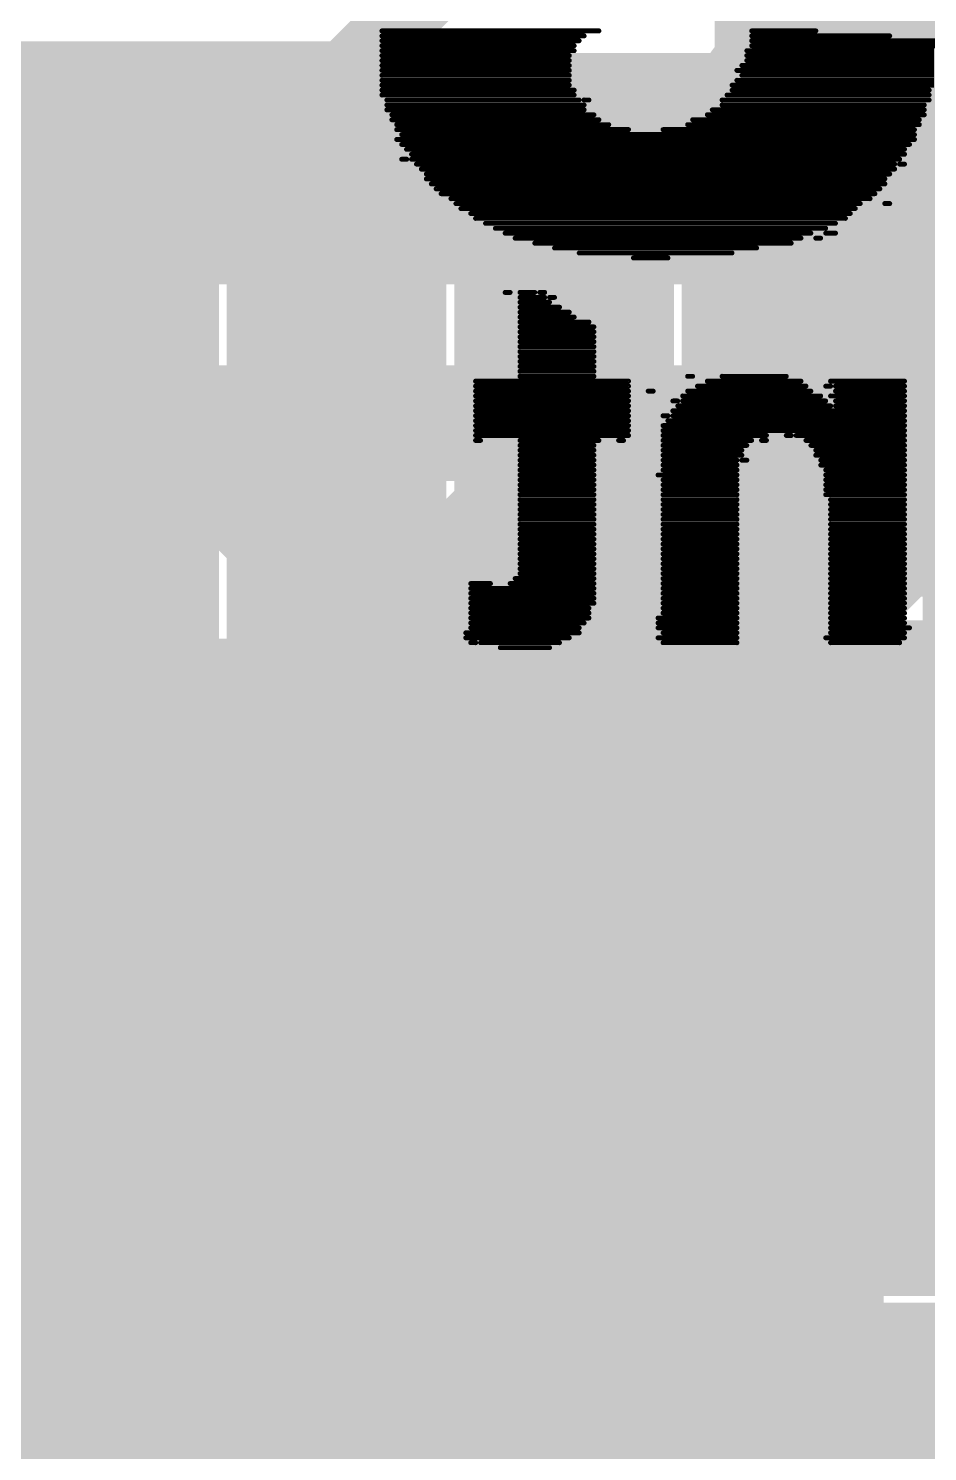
# Model space of a CAD drawing. Header units: millimetres. Extents: x 0.01 to 1.77, y 0.01 to 0.78.
# Drawn here: x 0.4477 to 0.5254, y 0.2651 to 0.3881 of the extents above; entities that cross this region are included whole.
import ezdxf

# ---------------------------------------------------------------- set-up
doc = ezdxf.new("R2010")
doc.units = ezdxf.units.MM
doc.header["$MEASUREMENT"] = 0
for name, color, linetype in [('BottomLayer', 5, 'Continuous'), ('BottomOverlay', 54, 'Continuous'), ('TopLayer', 1, 'Continuous'), ('TopOverlay', 2, 'Continuous'), ('TopPaste', 8, 'Continuous'), ('TopSolder', 216, 'Continuous'), ('ViaHoleLayer', 16, 'Continuous')]:
    doc.layers.add(name, color=color, linetype=linetype)

# ---------------------------------------------------------------- blocks, each defined once
blk = doc.blocks.new('24_WQFN__4_4__1')
at = {"layer": 'TopLayer'}
for points in [[(-0.09449, 0.05472), (-0.06102, 0.05472), (-0.06102, 0.0437), (-0.09449, 0.0437)], [(0.05315, -0.05315), (-0.05315, -0.05315), (-0.05315, 0.05315), (0.05315, 0.05315)], [(-0.09449, 0.03504), (-0.06102, 0.03504), (-0.06102, 0.02402), (-0.09449, 0.02402)], [(-0.09449, 0.01535), (-0.06102, 0.01535), (-0.06102, 0.00433), (-0.09449, 0.00433)], [(-0.09449, -0.00433), (-0.06102, -0.00433), (-0.06102, -0.01535), (-0.09449, -0.01535)]]:
    blk.add_hatch(color=1, dxfattribs=at).paths.add_polyline_path(points)
at = {"layer": 'TopPaste'}
for points in [[(-0.09449, 0.05472), (-0.06102, 0.05472), (-0.06102, 0.0437), (-0.09449, 0.0437)], [(0.05315, -0.05315), (-0.05315, -0.05315), (-0.05315, 0.05315), (0.05315, 0.05315)], [(-0.09449, 0.03504), (-0.06102, 0.03504), (-0.06102, 0.02402), (-0.09449, 0.02402)], [(-0.09449, 0.01535), (-0.06102, 0.01535), (-0.06102, 0.00433), (-0.09449, 0.00433)], [(-0.09449, -0.00433), (-0.06102, -0.00433), (-0.06102, -0.01535), (-0.09449, -0.01535)]]:
    blk.add_hatch(color=8, dxfattribs=at).paths.add_polyline_path(points)
at = {"layer": 'TopSolder'}
for points in [[(-0.05872, 0.05702), (-0.05872, 0.09849), (-0.0397, 0.09849), (-0.0397, 0.05702)], [(-0.03904, 0.05702), (-0.03904, 0.09849), (-0.02002, 0.09849), (-0.02002, 0.05702)], [(-0.01935, 0.05702), (-0.01935, 0.09849), (-0.00033, 0.09849), (-0.00033, 0.05702)], [(0.00033, 0.05702), (0.00033, 0.09849), (0.01935, 0.09849), (0.01935, 0.05702)], [(-0.09849, 0.05872), (-0.05702, 0.05872), (-0.05702, 0.0397), (-0.09849, 0.0397)], [(0.05715, -0.05715), (-0.05715, -0.05715), (-0.05715, 0.05715), (0.05715, 0.05715)], [(-0.09849, 0.03904), (-0.05702, 0.03904), (-0.05702, 0.02002), (-0.09849, 0.02002)], [(-0.09849, 0.01935), (-0.05702, 0.01935), (-0.05702, 0.00033), (-0.09849, 0.00033)], [(-0.09849, -0.00033), (-0.05702, -0.00033), (-0.05702, -0.01935), (-0.09849, -0.01935)]]:
    blk.add_hatch(color=216, dxfattribs=at).paths.add_polyline_path(points)
at = {"layer": 'TopOverlay'}
for points, const_width in [([(-0.101, 0.048, 1), (-0.107, 0.048, 1)], 0.00787), ([(-0.10897, 0.048, 1), (-0.10503, 0.048, 1)], 0.00394), ([(-0.10297, 0.048, 1), (-0.09903, 0.048, 1)], 0.00394)]:
    blk.add_lwpolyline(points, format="xyb", close=True, dxfattribs=dict(at, const_width=const_width))

msp = doc.modelspace()

# ---------------------------------------------------------------- hatches: boundary and pattern name
at = {"layer": 'BottomLayer'}
h = msp.add_hatch(color=5, dxfattribs=at)
edge = h.paths.add_edge_path()
edge.add_arc((0.46, 0.295), 0.00787, 0, 360)
at = {"layer": 'TopLayer'}
for points in [[(0.507, 0.339), (0.57, 0.339), (0.57, 0.439), (0.507, 0.439)], [(0.525, 0.322), (0.57, 0.322), (0.57, 0.348), (0.525, 0.348)], [(0.48837, 0.202), (0.518, 0.202), (0.518, 0.332), (0.48837, 0.332)]]:
    msp.add_hatch(color=1, dxfattribs=at).paths.add_polyline_path(points)
h = msp.add_hatch(color=1, dxfattribs=at)
edge = h.paths.add_edge_path()
edge.add_arc((0.46, 0.295), 0.00787, 0, 360)
at = {"layer": 'ViaHoleLayer'}
h = msp.add_hatch(color=16, dxfattribs=at)
edge = h.paths.add_edge_path()
edge.add_arc((0.46, 0.295), 0.00591, 0, 360)

# ---------------------------------------------------------------- linework, layer by layer
at = {"layer": 'BottomLayer'}
for points, const_width in [([(0.407, 0.376), (0.618, 0.376)], 0.02), ([(0.37879, 0.27072), (0.46207, 0.354)], 0.01), ([(0.41611, 0.354), (0.53483, 0.354)], 0.01), ([(0.42486, 0.354), (0.46101, 0.31785)], 0.01), ([(0.46021, 0.354), (0.49721, 0.317)], 0.01), ([(0.46127, 0.31784), (0.49743, 0.354)], 0.01), ([(0.49557, 0.354), (0.53257, 0.317)], 0.01), ([(0.49578, 0.317), (0.53278, 0.354)], 0.01), ([(0.46626, 0.317), (0.62889, 0.317)], 0.01), ([(0.46, 0.295), (0.46, 0.31287)], 0.01), ([(0.46, 0.295), (0.638, 0.295)], 0.02), ([(0.44213, 0.295), (0.46, 0.295)], 0.01), ([(0.46, 0.27713), (0.46, 0.295)], 0.01), ([(0.4495, 0.27072), (0.45226, 0.27348)], 0.01), ([(0.46626, 0.273), (0.638, 0.273)], 0.01), ([(0.4705, 0.273), (0.47279, 0.27072)], 0.01), ([(0.48485, 0.27072), (0.48714, 0.273)], 0.01), ([(0.50586, 0.273), (0.50814, 0.27072)], 0.01), ([(0.52021, 0.27072), (0.52249, 0.273)], 0.01), ([(0.35352, 0.27072), (0.6386, 0.27072)], 0.01)]:
    msp.add_lwpolyline(points, dxfattribs=dict(at, const_width=const_width))
for points, const_width in [([(0.45771, 0.354, 1), (0.46271, 0.354, 1)], 0.005), ([(0.45957, 0.354, 1), (0.46457, 0.354, 1)], 0.005), ([(0.49307, 0.354, 1), (0.49807, 0.354, 1)], 0.005), ([(0.49493, 0.354, 1), (0.49993, 0.354, 1)], 0.005), ([(0.45851, 0.31785, 1), (0.46351, 0.31785, 1)], 0.005), ([(0.45877, 0.31784, 1), (0.46377, 0.31784, 1)], 0.005), ([(0.46376, 0.317, 1), (0.46876, 0.317, 1)], 0.005), ([(0.46376, 0.317, 1), (0.46876, 0.317, 1)], 0.005), ([(0.49328, 0.317, 1), (0.49828, 0.317, 1)], 0.005), ([(0.49471, 0.317, 1), (0.49971, 0.317, 1)], 0.005), ([(0.4575, 0.31287, 1), (0.4625, 0.31287, 1)], 0.005), ([(0.455, 0.295, 1), (0.465, 0.295, 1)], 0.01), ([(0.4575, 0.295, 1), (0.4625, 0.295, 1)], 0.005), ([(0.4575, 0.295, 1), (0.4625, 0.295, 1)], 0.005), ([(0.4575, 0.295, 1), (0.4625, 0.295, 1)], 0.005), ([(0.4575, 0.27713, 1), (0.4625, 0.27713, 1)], 0.005), ([(0.44976, 0.27348, 1), (0.45476, 0.27348, 1)], 0.005), ([(0.46376, 0.273, 1), (0.46876, 0.273, 1)], 0.005), ([(0.46376, 0.273, 1), (0.46876, 0.273, 1)], 0.005), ([(0.468, 0.273, 1), (0.473, 0.273, 1)], 0.005), ([(0.48464, 0.273, 1), (0.48964, 0.273, 1)], 0.005), ([(0.50336, 0.273, 1), (0.50836, 0.273, 1)], 0.005), ([(0.51999, 0.273, 1), (0.52499, 0.273, 1)], 0.005), ([(0.447, 0.27072, 1), (0.452, 0.27072, 1)], 0.005), ([(0.47029, 0.27072, 1), (0.47529, 0.27072, 1)], 0.005), ([(0.48235, 0.27072, 1), (0.48735, 0.27072, 1)], 0.005), ([(0.50564, 0.27072, 1), (0.51064, 0.27072, 1)], 0.005), ([(0.51771, 0.27072, 1), (0.52271, 0.27072, 1)], 0.005)]:
    msp.add_lwpolyline(points, format="xyb", close=True, dxfattribs=dict(at, const_width=const_width))
at = {"layer": 'BottomLayer', "const_width": 0.01}
msp.add_lwpolyline([(0.46626, 0.273, -1.32439), (0.46626, 0.317)], format="xyb", dxfattribs=at)
at = {"layer": 'BottomOverlay', "const_width": 0.000426}
for points in [[(0.47824, 0.3879), (0.497, 0.3879)], [(0.47824, 0.38747), (0.49572, 0.38747)], [(0.51022, 0.3879), (0.51576, 0.3879)], [(0.51022, 0.38747), (0.52216, 0.38747)], [(0.47824, 0.38705), (0.49529, 0.38705)], [(0.47824, 0.38662), (0.49487, 0.38662)], [(0.47824, 0.38619), (0.49487, 0.38619)], [(0.50979, 0.38619), (0.52599, 0.38619)], [(0.51022, 0.38705), (0.52642, 0.38705)], [(0.51022, 0.38662), (0.52685, 0.38662)], [(0.47824, 0.38577), (0.49444, 0.38577)], [(0.47824, 0.38534), (0.49444, 0.38534)], [(0.47824, 0.38491), (0.49444, 0.38491)], [(0.50937, 0.38491), (0.52599, 0.38491)], [(0.50979, 0.38577), (0.52599, 0.38577)], [(0.50979, 0.38534), (0.52599, 0.38534)], [(0.47824, 0.38449), (0.49444, 0.38449)], [(0.47824, 0.38406), (0.49444, 0.38406)], [(0.47824, 0.38363), (0.49444, 0.38363)], [(0.50894, 0.38449), (0.52599, 0.38449)], [(0.50894, 0.38363), (0.52599, 0.38363)], [(0.50937, 0.38406), (0.52599, 0.38406)], [(0.47824, 0.38321), (0.49444, 0.38321)], [(0.47824, 0.38278), (0.49487, 0.38278)], [(0.47824, 0.38236), (0.49487, 0.38236)], [(0.50809, 0.38236), (0.52557, 0.38236)], [(0.50851, 0.38321), (0.52599, 0.38321)], [(0.50851, 0.38278), (0.52557, 0.38278)], [(0.47867, 0.38193), (0.49529, 0.38193)], [(0.47867, 0.3815), (0.49572, 0.3815)], [(0.47867, 0.38108), (0.49572, 0.38108)], [(0.49572, 0.38193), (0.49615, 0.38193)], [(0.50681, 0.38108), (0.52514, 0.38108)], [(0.50766, 0.38193), (0.52557, 0.38193)], [(0.50766, 0.3815), (0.52514, 0.3815)], [(0.47909, 0.38065), (0.49657, 0.38065)], [(0.47909, 0.38022), (0.497, 0.38022)], [(0.5051, 0.38022), (0.52472, 0.38022)], [(0.50638, 0.38065), (0.52514, 0.38065)], [(0.47952, 0.3798), (0.49785, 0.3798)], [(0.47952, 0.37937), (0.49956, 0.37937)], [(0.47995, 0.37894), (0.52429, 0.37894)], [(0.50254, 0.37937), (0.52429, 0.37937)], [(0.50468, 0.3798), (0.52472, 0.3798)], [(0.47952, 0.37852), (0.52429, 0.37852)], [(0.47995, 0.37809), (0.52386, 0.37809)], [(0.48037, 0.37767), (0.52344, 0.37767)], [(0.47995, 0.37681), (0.48037, 0.37681)], [(0.4808, 0.37724), (0.52344, 0.37724)], [(0.4808, 0.37681), (0.52301, 0.37681)], [(0.48122, 0.37639), (0.52258, 0.37639)], [(0.52301, 0.37639), (0.52344, 0.37639)], [(0.48165, 0.37596), (0.52258, 0.37596)], [(0.48208, 0.37553), (0.52216, 0.37553)], [(0.48208, 0.37511), (0.52173, 0.37511)], [(0.4825, 0.37468), (0.52173, 0.37468)], [(0.48293, 0.37425), (0.5213, 0.37425)], [(0.48336, 0.37383), (0.52088, 0.37383)], [(0.48421, 0.3734), (0.52045, 0.3734)], [(0.48464, 0.37298), (0.5196, 0.37298)], [(0.48506, 0.37255), (0.51917, 0.37255)], [(0.52173, 0.37298), (0.52216, 0.37298)], [(0.48591, 0.37212), (0.51875, 0.37212)], [(0.48634, 0.3717), (0.51832, 0.3717)], [(0.48719, 0.37127), (0.51747, 0.37127)], [(0.48805, 0.37084), (0.51661, 0.37084)], [(0.4889, 0.37042), (0.51533, 0.37042)], [(0.48975, 0.36999), (0.51448, 0.36999)], [(0.51576, 0.36999), (0.51619, 0.36999)], [(0.51661, 0.37042), (0.51747, 0.37042)], [(0.49146, 0.36956), (0.51363, 0.36956)], [(0.49316, 0.36914), (0.51064, 0.36914)], [(0.49529, 0.36871), (0.50851, 0.36871)], [(0.49999, 0.36828), (0.50297, 0.36828)], [(0.4889, 0.3653), (0.48933, 0.3653)], [(0.49018, 0.3653), (0.49146, 0.3653)], [(0.49188, 0.3653), (0.49231, 0.3653)], [(0.49018, 0.36487), (0.49231, 0.36487)], [(0.49018, 0.36445), (0.49274, 0.36445)], [(0.49018, 0.36402), (0.49359, 0.36402)], [(0.49274, 0.36487), (0.49316, 0.36487)], [(0.49018, 0.36359), (0.49444, 0.36359)], [(0.49018, 0.36317), (0.49487, 0.36317)], [(0.49018, 0.36274), (0.49615, 0.36274)], [(0.49018, 0.36232), (0.49657, 0.36232)], [(0.49018, 0.36189), (0.49657, 0.36189)], [(0.49018, 0.36146), (0.49657, 0.36146)], [(0.49018, 0.36104), (0.49657, 0.36104)], [(0.49018, 0.36061), (0.49657, 0.36061)], [(0.49018, 0.36018), (0.49657, 0.36018)], [(0.49018, 0.35976), (0.49657, 0.35976)], [(0.49018, 0.35933), (0.49657, 0.35933)], [(0.49018, 0.3589), (0.49657, 0.3589)], [(0.49018, 0.35848), (0.49657, 0.35848)], [(0.49018, 0.35805), (0.49657, 0.35805)], [(0.50468, 0.35805), (0.5051, 0.35805)], [(0.50766, 0.35805), (0.5132, 0.35805)], [(0.48634, 0.35763), (0.49956, 0.35763)], [(0.48634, 0.3572), (0.49956, 0.3572)], [(0.48634, 0.35677), (0.49956, 0.35677)], [(0.50126, 0.35677), (0.50169, 0.35677)], [(0.50468, 0.35677), (0.51533, 0.35677)], [(0.50553, 0.3572), (0.51491, 0.3572)], [(0.50638, 0.35763), (0.51448, 0.35763)], [(0.51661, 0.3572), (0.51704, 0.3572)], [(0.51704, 0.35763), (0.52344, 0.35763)], [(0.51747, 0.3572), (0.52344, 0.3572)], [(0.51747, 0.35677), (0.52344, 0.35677)], [(0.48634, 0.35635), (0.49956, 0.35635)], [(0.48634, 0.35592), (0.49956, 0.35592)], [(0.48634, 0.35549), (0.49956, 0.35549)], [(0.5034, 0.35592), (0.50382, 0.35592)], [(0.50382, 0.35549), (0.51704, 0.35549)], [(0.50425, 0.35635), (0.51619, 0.35635)], [(0.50425, 0.35592), (0.51661, 0.35592)], [(0.51704, 0.35635), (0.52344, 0.35635)], [(0.51747, 0.35592), (0.52344, 0.35592)], [(0.51747, 0.35549), (0.52344, 0.35549)], [(0.48634, 0.35507), (0.49956, 0.35507)], [(0.48634, 0.35464), (0.49956, 0.35464)], [(0.48634, 0.35421), (0.49956, 0.35421)], [(0.50254, 0.35464), (0.50297, 0.35464)], [(0.50297, 0.35421), (0.52344, 0.35421)], [(0.5034, 0.35507), (0.52344, 0.35507)], [(0.5034, 0.35464), (0.52344, 0.35464)], [(0.48634, 0.35379), (0.49956, 0.35379)], [(0.48634, 0.35336), (0.49956, 0.35336)], [(0.48634, 0.35294), (0.49956, 0.35294)], [(0.50254, 0.35379), (0.52344, 0.35379)], [(0.50254, 0.35336), (0.52344, 0.35336)], [(0.50254, 0.35294), (0.5115, 0.35294)], [(0.5132, 0.35294), (0.51363, 0.35294)], [(0.51406, 0.35294), (0.52344, 0.35294)], [(0.48634, 0.35251), (0.48677, 0.35251)], [(0.49018, 0.35251), (0.497, 0.35251)], [(0.49018, 0.35208), (0.49657, 0.35208)], [(0.49018, 0.35166), (0.49657, 0.35166)], [(0.49871, 0.35251), (0.49913, 0.35251)], [(0.50254, 0.35251), (0.51022, 0.35251)], [(0.50254, 0.35208), (0.50979, 0.35208)], [(0.50254, 0.35166), (0.50937, 0.35166)], [(0.51107, 0.35251), (0.5115, 0.35251)], [(0.51491, 0.35251), (0.52344, 0.35251)], [(0.51533, 0.35208), (0.52344, 0.35208)], [(0.51576, 0.35166), (0.52344, 0.35166)], [(0.49018, 0.35123), (0.49657, 0.35123)], [(0.49018, 0.3508), (0.49657, 0.3508)], [(0.49018, 0.35038), (0.49657, 0.35038)], [(0.50254, 0.35123), (0.50937, 0.35123)], [(0.50254, 0.3508), (0.50894, 0.3508)], [(0.50254, 0.35038), (0.50894, 0.35038)], [(0.50937, 0.3508), (0.50979, 0.3508)], [(0.51576, 0.35123), (0.52344, 0.35123)], [(0.51619, 0.3508), (0.52344, 0.3508)], [(0.51619, 0.35038), (0.52344, 0.35038)], [(0.49018, 0.34995), (0.49657, 0.34995)], [(0.49018, 0.34952), (0.49657, 0.34952)], [(0.49018, 0.3491), (0.49657, 0.3491)], [(0.50212, 0.34952), (0.50894, 0.34952)], [(0.50254, 0.34995), (0.50894, 0.34995)], [(0.50254, 0.3491), (0.50894, 0.3491)], [(0.51661, 0.34995), (0.52344, 0.34995)], [(0.51661, 0.34952), (0.52344, 0.34952)], [(0.51661, 0.3491), (0.52344, 0.3491)], [(0.49018, 0.34867), (0.49657, 0.34867)], [(0.49018, 0.34825), (0.49657, 0.34825)], [(0.50254, 0.34867), (0.50894, 0.34867)], [(0.50254, 0.34825), (0.50894, 0.34825)], [(0.51661, 0.34867), (0.52344, 0.34867)], [(0.51661, 0.34825), (0.52344, 0.34825)], [(0.49018, 0.34782), (0.49657, 0.34782)], [(0.49018, 0.34739), (0.49657, 0.34739)], [(0.49018, 0.34697), (0.49657, 0.34697)], [(0.50254, 0.34782), (0.50894, 0.34782)], [(0.50254, 0.34739), (0.50894, 0.34739)], [(0.50254, 0.34697), (0.50894, 0.34697)], [(0.51661, 0.34782), (0.52344, 0.34782)], [(0.51704, 0.34739), (0.52344, 0.34739)], [(0.51704, 0.34697), (0.52344, 0.34697)], [(0.49018, 0.34654), (0.49657, 0.34654)], [(0.49018, 0.34611), (0.49657, 0.34611)], [(0.49018, 0.34569), (0.49657, 0.34569)], [(0.50254, 0.34654), (0.50894, 0.34654)], [(0.50254, 0.34611), (0.50894, 0.34611)], [(0.50254, 0.34569), (0.50894, 0.34569)], [(0.51704, 0.34654), (0.52344, 0.34654)], [(0.51704, 0.34611), (0.52344, 0.34611)], [(0.51704, 0.34569), (0.52344, 0.34569)], [(0.49018, 0.34526), (0.49657, 0.34526)], [(0.49018, 0.34483), (0.49657, 0.34483)], [(0.49018, 0.34441), (0.49657, 0.34441)], [(0.50254, 0.34526), (0.50894, 0.34526)], [(0.50254, 0.34483), (0.50894, 0.34483)], [(0.50254, 0.34441), (0.50894, 0.34441)], [(0.51704, 0.34526), (0.52344, 0.34526)], [(0.51704, 0.34483), (0.52344, 0.34483)], [(0.51704, 0.34441), (0.52344, 0.34441)], [(0.49018, 0.34398), (0.49657, 0.34398)], [(0.49018, 0.34355), (0.49657, 0.34355)], [(0.49018, 0.34313), (0.49657, 0.34313)], [(0.50254, 0.34398), (0.50894, 0.34398)], [(0.50254, 0.34355), (0.50894, 0.34355)], [(0.50254, 0.34313), (0.50894, 0.34313)], [(0.51704, 0.34398), (0.52344, 0.34398)], [(0.51704, 0.34355), (0.52344, 0.34355)], [(0.51704, 0.34313), (0.52344, 0.34313)], [(0.49018, 0.3427), (0.49657, 0.3427)], [(0.49018, 0.34228), (0.49657, 0.34228)], [(0.49018, 0.34185), (0.49657, 0.34185)], [(0.50254, 0.3427), (0.50894, 0.3427)], [(0.50254, 0.34228), (0.50894, 0.34228)], [(0.50254, 0.34185), (0.50894, 0.34185)], [(0.51704, 0.3427), (0.52344, 0.3427)], [(0.51704, 0.34228), (0.52344, 0.34228)], [(0.51704, 0.34185), (0.52344, 0.34185)], [(0.48975, 0.34057), (0.49657, 0.34057)], [(0.49018, 0.34142), (0.49657, 0.34142)], [(0.49018, 0.341), (0.49657, 0.341)], [(0.50254, 0.34142), (0.50894, 0.34142)], [(0.50254, 0.341), (0.50894, 0.341)], [(0.50254, 0.34057), (0.50894, 0.34057)], [(0.51704, 0.34142), (0.52344, 0.34142)], [(0.51704, 0.341), (0.52344, 0.341)], [(0.51704, 0.34057), (0.52344, 0.34057)], [(0.48591, 0.34014), (0.48762, 0.34014)], [(0.48591, 0.33972), (0.49657, 0.33972)], [(0.48591, 0.33929), (0.49657, 0.33929)], [(0.48933, 0.34014), (0.49657, 0.34014)], [(0.50254, 0.34014), (0.50894, 0.34014)], [(0.50254, 0.33972), (0.50894, 0.33972)], [(0.50254, 0.33929), (0.50894, 0.33929)], [(0.51704, 0.34014), (0.52344, 0.34014)], [(0.51704, 0.33972), (0.52344, 0.33972)], [(0.51704, 0.33929), (0.52344, 0.33929)], [(0.48591, 0.33886), (0.49657, 0.33886)], [(0.48591, 0.33844), (0.49657, 0.33844)], [(0.48591, 0.33801), (0.49615, 0.33801)], [(0.50254, 0.33886), (0.50894, 0.33886)], [(0.50254, 0.33844), (0.50894, 0.33844)], [(0.50254, 0.33801), (0.50894, 0.33801)], [(0.51704, 0.33886), (0.52344, 0.33886)], [(0.51704, 0.33844), (0.52344, 0.33844)], [(0.51704, 0.33801), (0.52344, 0.33801)], [(0.48591, 0.33759), (0.49615, 0.33759)], [(0.48591, 0.33716), (0.49615, 0.33716)], [(0.50212, 0.33716), (0.50894, 0.33716)], [(0.50254, 0.33759), (0.50894, 0.33759)], [(0.51704, 0.33759), (0.52344, 0.33759)], [(0.51704, 0.33716), (0.52344, 0.33716)], [(0.48549, 0.33588), (0.49529, 0.33588)], [(0.48591, 0.33673), (0.49572, 0.33673)], [(0.48591, 0.33631), (0.49529, 0.33631)], [(0.50212, 0.33673), (0.50894, 0.33673)], [(0.50212, 0.33631), (0.50894, 0.33631)], [(0.50254, 0.33588), (0.50894, 0.33588)], [(0.51704, 0.33673), (0.52344, 0.33673)], [(0.51704, 0.33631), (0.52386, 0.33631)], [(0.51704, 0.33588), (0.52344, 0.33588)], [(0.48549, 0.33545), (0.49444, 0.33545)], [(0.48591, 0.33503), (0.48634, 0.33503)], [(0.48677, 0.33503), (0.49359, 0.33503)], [(0.48847, 0.3346), (0.49274, 0.3346)], [(0.50212, 0.33545), (0.50894, 0.33545)], [(0.50254, 0.33503), (0.50894, 0.33503)], [(0.51661, 0.33545), (0.52344, 0.33545)], [(0.51704, 0.33503), (0.52301, 0.33503)]]:
    msp.add_lwpolyline(points, dxfattribs=at)
at = {"layer": 'BottomOverlay', "const_width": 0.000213}
for points in [[(0.47813, 0.3879, 1), (0.47835, 0.3879, 1)], [(0.47813, 0.38747, 1), (0.47835, 0.38747, 1)], [(0.49561, 0.38747, 1), (0.49583, 0.38747, 1)], [(0.49689, 0.3879, 1), (0.49711, 0.3879, 1)], [(0.51011, 0.3879, 1), (0.51032, 0.3879, 1)], [(0.51011, 0.38747, 1), (0.51032, 0.38747, 1)], [(0.51565, 0.3879, 1), (0.51587, 0.3879, 1)], [(0.52205, 0.38747, 1), (0.52226, 0.38747, 1)], [(0.47813, 0.38705, 1), (0.47835, 0.38705, 1)], [(0.47813, 0.38662, 1), (0.47835, 0.38662, 1)], [(0.47813, 0.38619, 1), (0.47835, 0.38619, 1)], [(0.49476, 0.38662, 1), (0.49497, 0.38662, 1)], [(0.49476, 0.38619, 1), (0.49497, 0.38619, 1)], [(0.49519, 0.38705, 1), (0.4954, 0.38705, 1)], [(0.50969, 0.38619, 1), (0.5099, 0.38619, 1)], [(0.51011, 0.38705, 1), (0.51032, 0.38705, 1)], [(0.51011, 0.38662, 1), (0.51032, 0.38662, 1)], [(0.47813, 0.38577, 1), (0.47835, 0.38577, 1)], [(0.47813, 0.38534, 1), (0.47835, 0.38534, 1)], [(0.47813, 0.38491, 1), (0.47835, 0.38491, 1)], [(0.49434, 0.38577, 1), (0.49455, 0.38577, 1)], [(0.49434, 0.38534, 1), (0.49455, 0.38534, 1)], [(0.49434, 0.38491, 1), (0.49455, 0.38491, 1)], [(0.50926, 0.38491, 1), (0.50947, 0.38491, 1)], [(0.50969, 0.38577, 1), (0.5099, 0.38577, 1)], [(0.50969, 0.38534, 1), (0.5099, 0.38534, 1)], [(0.47813, 0.38449, 1), (0.47835, 0.38449, 1)], [(0.47813, 0.38406, 1), (0.47835, 0.38406, 1)], [(0.47813, 0.38363, 1), (0.47835, 0.38363, 1)], [(0.49434, 0.38449, 1), (0.49455, 0.38449, 1)], [(0.49434, 0.38406, 1), (0.49455, 0.38406, 1)], [(0.49434, 0.38363, 1), (0.49455, 0.38363, 1)], [(0.50883, 0.38449, 1), (0.50905, 0.38449, 1)], [(0.50883, 0.38363, 1), (0.50905, 0.38363, 1)], [(0.50926, 0.38406, 1), (0.50947, 0.38406, 1)], [(0.47813, 0.38321, 1), (0.47835, 0.38321, 1)], [(0.47813, 0.38278, 1), (0.47835, 0.38278, 1)], [(0.47813, 0.38236, 1), (0.47835, 0.38236, 1)], [(0.49434, 0.38321, 1), (0.49455, 0.38321, 1)], [(0.49476, 0.38278, 1), (0.49497, 0.38278, 1)], [(0.49476, 0.38236, 1), (0.49497, 0.38236, 1)], [(0.50798, 0.38236, 1), (0.50819, 0.38236, 1)], [(0.50841, 0.38321, 1), (0.50862, 0.38321, 1)], [(0.50841, 0.38278, 1), (0.50862, 0.38278, 1)], [(0.52546, 0.38278, 1), (0.52567, 0.38278, 1)], [(0.52546, 0.38236, 1), (0.52567, 0.38236, 1)], [(0.47856, 0.38193, 1), (0.47877, 0.38193, 1)], [(0.47856, 0.3815, 1), (0.47877, 0.3815, 1)], [(0.47856, 0.38108, 1), (0.47877, 0.38108, 1)], [(0.49519, 0.38193, 1), (0.4954, 0.38193, 1)], [(0.49561, 0.38193, 1), (0.49583, 0.38193, 1)], [(0.49561, 0.3815, 1), (0.49583, 0.3815, 1)], [(0.49561, 0.38108, 1), (0.49583, 0.38108, 1)], [(0.49604, 0.38193, 1), (0.49625, 0.38193, 1)], [(0.5067, 0.38108, 1), (0.50691, 0.38108, 1)], [(0.50755, 0.38193, 1), (0.50777, 0.38193, 1)], [(0.50755, 0.3815, 1), (0.50777, 0.3815, 1)], [(0.52504, 0.3815, 1), (0.52525, 0.3815, 1)], [(0.52504, 0.38108, 1), (0.52525, 0.38108, 1)], [(0.52546, 0.38193, 1), (0.52567, 0.38193, 1)], [(0.47899, 0.38065, 1), (0.4792, 0.38065, 1)], [(0.47899, 0.38022, 1), (0.4792, 0.38022, 1)], [(0.49647, 0.38065, 1), (0.49668, 0.38065, 1)], [(0.49689, 0.38022, 1), (0.49711, 0.38022, 1)], [(0.505, 0.38022, 1), (0.50521, 0.38022, 1)], [(0.50627, 0.38065, 1), (0.50649, 0.38065, 1)], [(0.52461, 0.38022, 1), (0.52482, 0.38022, 1)], [(0.52504, 0.38065, 1), (0.52525, 0.38065, 1)], [(0.47941, 0.3798, 1), (0.47963, 0.3798, 1)], [(0.47941, 0.37937, 1), (0.47963, 0.37937, 1)], [(0.47984, 0.37894, 1), (0.48005, 0.37894, 1)], [(0.49775, 0.3798, 1), (0.49796, 0.3798, 1)], [(0.49945, 0.37937, 1), (0.49967, 0.37937, 1)], [(0.50244, 0.37937, 1), (0.50265, 0.37937, 1)], [(0.50457, 0.3798, 1), (0.50478, 0.3798, 1)], [(0.52418, 0.37937, 1), (0.5244, 0.37937, 1)], [(0.52418, 0.37894, 1), (0.5244, 0.37894, 1)], [(0.52461, 0.3798, 1), (0.52482, 0.3798, 1)], [(0.47941, 0.37852, 1), (0.47963, 0.37852, 1)], [(0.47984, 0.37809, 1), (0.48005, 0.37809, 1)], [(0.48026, 0.37767, 1), (0.48048, 0.37767, 1)], [(0.52333, 0.37767, 1), (0.52354, 0.37767, 1)], [(0.52376, 0.37809, 1), (0.52397, 0.37809, 1)], [(0.52418, 0.37852, 1), (0.5244, 0.37852, 1)], [(0.47984, 0.37681, 1), (0.48005, 0.37681, 1)], [(0.48026, 0.37681, 1), (0.48048, 0.37681, 1)], [(0.48069, 0.37724, 1), (0.4809, 0.37724, 1)], [(0.48069, 0.37681, 1), (0.4809, 0.37681, 1)], [(0.48112, 0.37639, 1), (0.48133, 0.37639, 1)], [(0.52248, 0.37639, 1), (0.52269, 0.37639, 1)], [(0.5229, 0.37681, 1), (0.52312, 0.37681, 1)], [(0.5229, 0.37639, 1), (0.52312, 0.37639, 1)], [(0.52333, 0.37724, 1), (0.52354, 0.37724, 1)], [(0.52333, 0.37639, 1), (0.52354, 0.37639, 1)], [(0.48154, 0.37596, 1), (0.48176, 0.37596, 1)], [(0.48197, 0.37553, 1), (0.48218, 0.37553, 1)], [(0.48197, 0.37511, 1), (0.48218, 0.37511, 1)], [(0.52162, 0.37511, 1), (0.52184, 0.37511, 1)], [(0.52205, 0.37553, 1), (0.52226, 0.37553, 1)], [(0.52248, 0.37596, 1), (0.52269, 0.37596, 1)], [(0.4824, 0.37468, 1), (0.48261, 0.37468, 1)], [(0.48282, 0.37425, 1), (0.48304, 0.37425, 1)], [(0.48325, 0.37383, 1), (0.48346, 0.37383, 1)], [(0.52077, 0.37383, 1), (0.52098, 0.37383, 1)], [(0.5212, 0.37425, 1), (0.52141, 0.37425, 1)], [(0.52162, 0.37468, 1), (0.52184, 0.37468, 1)], [(0.4841, 0.3734, 1), (0.48432, 0.3734, 1)], [(0.48453, 0.37298, 1), (0.48474, 0.37298, 1)], [(0.48496, 0.37255, 1), (0.48517, 0.37255, 1)], [(0.51907, 0.37255, 1), (0.51928, 0.37255, 1)], [(0.51949, 0.37298, 1), (0.51971, 0.37298, 1)], [(0.52034, 0.3734, 1), (0.52056, 0.3734, 1)], [(0.52162, 0.37298, 1), (0.52184, 0.37298, 1)], [(0.52205, 0.37298, 1), (0.52226, 0.37298, 1)], [(0.48581, 0.37212, 1), (0.48602, 0.37212, 1)], [(0.48623, 0.3717, 1), (0.48645, 0.3717, 1)], [(0.48709, 0.37127, 1), (0.4873, 0.37127, 1)], [(0.51736, 0.37127, 1), (0.51757, 0.37127, 1)], [(0.51821, 0.3717, 1), (0.51843, 0.3717, 1)], [(0.51864, 0.37212, 1), (0.51885, 0.37212, 1)], [(0.48794, 0.37084, 1), (0.48815, 0.37084, 1)], [(0.48879, 0.37042, 1), (0.48901, 0.37042, 1)], [(0.48965, 0.36999, 1), (0.48986, 0.36999, 1)], [(0.51438, 0.36999, 1), (0.51459, 0.36999, 1)], [(0.51523, 0.37042, 1), (0.51544, 0.37042, 1)], [(0.51565, 0.36999, 1), (0.51587, 0.36999, 1)], [(0.51608, 0.36999, 1), (0.51629, 0.36999, 1)], [(0.51651, 0.37084, 1), (0.51672, 0.37084, 1)], [(0.51651, 0.37042, 1), (0.51672, 0.37042, 1)], [(0.51736, 0.37042, 1), (0.51757, 0.37042, 1)], [(0.49135, 0.36956, 1), (0.49156, 0.36956, 1)], [(0.49306, 0.36914, 1), (0.49327, 0.36914, 1)], [(0.51054, 0.36914, 1), (0.51075, 0.36914, 1)], [(0.51352, 0.36956, 1), (0.51374, 0.36956, 1)], [(0.49519, 0.36871, 1), (0.4954, 0.36871, 1)], [(0.49988, 0.36828, 1), (0.50009, 0.36828, 1)], [(0.50286, 0.36828, 1), (0.50308, 0.36828, 1)], [(0.50841, 0.36871, 1), (0.50862, 0.36871, 1)], [(0.48879, 0.3653, 1), (0.48901, 0.3653, 1)], [(0.48922, 0.3653, 1), (0.48943, 0.3653, 1)], [(0.49007, 0.3653, 1), (0.49029, 0.3653, 1)], [(0.49135, 0.3653, 1), (0.49156, 0.3653, 1)], [(0.49178, 0.3653, 1), (0.49199, 0.3653, 1)], [(0.4922, 0.3653, 1), (0.49242, 0.3653, 1)], [(0.49007, 0.36487, 1), (0.49029, 0.36487, 1)], [(0.49007, 0.36445, 1), (0.49029, 0.36445, 1)], [(0.49007, 0.36402, 1), (0.49029, 0.36402, 1)], [(0.4922, 0.36487, 1), (0.49242, 0.36487, 1)], [(0.49263, 0.36487, 1), (0.49284, 0.36487, 1)], [(0.49263, 0.36445, 1), (0.49284, 0.36445, 1)], [(0.49306, 0.36487, 1), (0.49327, 0.36487, 1)], [(0.49348, 0.36402, 1), (0.4937, 0.36402, 1)], [(0.49007, 0.36359, 1), (0.49029, 0.36359, 1)], [(0.49007, 0.36317, 1), (0.49029, 0.36317, 1)], [(0.49007, 0.36274, 1), (0.49029, 0.36274, 1)], [(0.49434, 0.36359, 1), (0.49455, 0.36359, 1)], [(0.49476, 0.36317, 1), (0.49497, 0.36317, 1)], [(0.49604, 0.36274, 1), (0.49625, 0.36274, 1)], [(0.49007, 0.36232, 1), (0.49029, 0.36232, 1)], [(0.49007, 0.36189, 1), (0.49029, 0.36189, 1)], [(0.49007, 0.36146, 1), (0.49029, 0.36146, 1)], [(0.49647, 0.36232, 1), (0.49668, 0.36232, 1)], [(0.49647, 0.36189, 1), (0.49668, 0.36189, 1)], [(0.49647, 0.36146, 1), (0.49668, 0.36146, 1)], [(0.49007, 0.36104, 1), (0.49029, 0.36104, 1)], [(0.49007, 0.36061, 1), (0.49029, 0.36061, 1)], [(0.49007, 0.36018, 1), (0.49029, 0.36018, 1)], [(0.49647, 0.36104, 1), (0.49668, 0.36104, 1)], [(0.49647, 0.36061, 1), (0.49668, 0.36061, 1)], [(0.49647, 0.36018, 1), (0.49668, 0.36018, 1)], [(0.49007, 0.35976, 1), (0.49029, 0.35976, 1)], [(0.49007, 0.35933, 1), (0.49029, 0.35933, 1)], [(0.49007, 0.3589, 1), (0.49029, 0.3589, 1)], [(0.49647, 0.35976, 1), (0.49668, 0.35976, 1)], [(0.49647, 0.35933, 1), (0.49668, 0.35933, 1)], [(0.49647, 0.3589, 1), (0.49668, 0.3589, 1)], [(0.49007, 0.35848, 1), (0.49029, 0.35848, 1)], [(0.49007, 0.35805, 1), (0.49029, 0.35805, 1)], [(0.49647, 0.35848, 1), (0.49668, 0.35848, 1)], [(0.49647, 0.35805, 1), (0.49668, 0.35805, 1)], [(0.50457, 0.35805, 1), (0.50478, 0.35805, 1)], [(0.505, 0.35805, 1), (0.50521, 0.35805, 1)], [(0.50755, 0.35805, 1), (0.50777, 0.35805, 1)], [(0.5131, 0.35805, 1), (0.51331, 0.35805, 1)], [(0.48623, 0.35763, 1), (0.48645, 0.35763, 1)], [(0.48623, 0.3572, 1), (0.48645, 0.3572, 1)], [(0.48623, 0.35677, 1), (0.48645, 0.35677, 1)], [(0.49945, 0.35763, 1), (0.49967, 0.35763, 1)], [(0.49945, 0.3572, 1), (0.49967, 0.3572, 1)], [(0.49945, 0.35677, 1), (0.49967, 0.35677, 1)], [(0.50116, 0.35677, 1), (0.50137, 0.35677, 1)], [(0.50158, 0.35677, 1), (0.5018, 0.35677, 1)], [(0.50457, 0.35677, 1), (0.50478, 0.35677, 1)], [(0.50542, 0.3572, 1), (0.50563, 0.3572, 1)], [(0.50627, 0.35763, 1), (0.50649, 0.35763, 1)], [(0.51438, 0.35763, 1), (0.51459, 0.35763, 1)], [(0.5148, 0.3572, 1), (0.51502, 0.3572, 1)], [(0.51523, 0.35677, 1), (0.51544, 0.35677, 1)], [(0.51651, 0.3572, 1), (0.51672, 0.3572, 1)], [(0.51693, 0.35763, 1), (0.51715, 0.35763, 1)], [(0.51693, 0.3572, 1), (0.51715, 0.3572, 1)], [(0.51736, 0.3572, 1), (0.51757, 0.3572, 1)], [(0.51736, 0.35677, 1), (0.51757, 0.35677, 1)], [(0.52333, 0.35763, 1), (0.52354, 0.35763, 1)], [(0.52333, 0.3572, 1), (0.52354, 0.3572, 1)], [(0.52333, 0.35677, 1), (0.52354, 0.35677, 1)], [(0.48623, 0.35635, 1), (0.48645, 0.35635, 1)], [(0.48623, 0.35592, 1), (0.48645, 0.35592, 1)], [(0.48623, 0.35549, 1), (0.48645, 0.35549, 1)], [(0.49945, 0.35635, 1), (0.49967, 0.35635, 1)], [(0.49945, 0.35592, 1), (0.49967, 0.35592, 1)], [(0.49945, 0.35549, 1), (0.49967, 0.35549, 1)], [(0.50329, 0.35592, 1), (0.5035, 0.35592, 1)], [(0.50372, 0.35592, 1), (0.50393, 0.35592, 1)], [(0.50372, 0.35549, 1), (0.50393, 0.35549, 1)], [(0.50414, 0.35635, 1), (0.50436, 0.35635, 1)], [(0.50414, 0.35592, 1), (0.50436, 0.35592, 1)], [(0.51608, 0.35635, 1), (0.51629, 0.35635, 1)], [(0.51651, 0.35592, 1), (0.51672, 0.35592, 1)], [(0.51693, 0.35635, 1), (0.51715, 0.35635, 1)], [(0.51693, 0.35549, 1), (0.51715, 0.35549, 1)], [(0.51736, 0.35592, 1), (0.51757, 0.35592, 1)], [(0.51736, 0.35549, 1), (0.51757, 0.35549, 1)], [(0.52333, 0.35635, 1), (0.52354, 0.35635, 1)], [(0.52333, 0.35592, 1), (0.52354, 0.35592, 1)], [(0.52333, 0.35549, 1), (0.52354, 0.35549, 1)], [(0.48623, 0.35507, 1), (0.48645, 0.35507, 1)], [(0.48623, 0.35464, 1), (0.48645, 0.35464, 1)], [(0.48623, 0.35421, 1), (0.48645, 0.35421, 1)], [(0.49945, 0.35507, 1), (0.49967, 0.35507, 1)], [(0.49945, 0.35464, 1), (0.49967, 0.35464, 1)], [(0.49945, 0.35421, 1), (0.49967, 0.35421, 1)], [(0.50244, 0.35464, 1), (0.50265, 0.35464, 1)], [(0.50286, 0.35464, 1), (0.50308, 0.35464, 1)], [(0.50286, 0.35421, 1), (0.50308, 0.35421, 1)], [(0.50329, 0.35507, 1), (0.5035, 0.35507, 1)], [(0.50329, 0.35464, 1), (0.5035, 0.35464, 1)], [(0.52333, 0.35507, 1), (0.52354, 0.35507, 1)], [(0.52333, 0.35464, 1), (0.52354, 0.35464, 1)], [(0.52333, 0.35421, 1), (0.52354, 0.35421, 1)], [(0.48623, 0.35379, 1), (0.48645, 0.35379, 1)], [(0.48623, 0.35336, 1), (0.48645, 0.35336, 1)], [(0.48623, 0.35294, 1), (0.48645, 0.35294, 1)], [(0.49945, 0.35379, 1), (0.49967, 0.35379, 1)], [(0.49945, 0.35336, 1), (0.49967, 0.35336, 1)], [(0.49945, 0.35294, 1), (0.49967, 0.35294, 1)], [(0.50244, 0.35379, 1), (0.50265, 0.35379, 1)], [(0.50244, 0.35336, 1), (0.50265, 0.35336, 1)], [(0.50244, 0.35294, 1), (0.50265, 0.35294, 1)], [(0.51139, 0.35294, 1), (0.5116, 0.35294, 1)], [(0.5131, 0.35294, 1), (0.51331, 0.35294, 1)], [(0.51352, 0.35294, 1), (0.51374, 0.35294, 1)], [(0.51395, 0.35294, 1), (0.51416, 0.35294, 1)], [(0.52333, 0.35379, 1), (0.52354, 0.35379, 1)], [(0.52333, 0.35336, 1), (0.52354, 0.35336, 1)], [(0.52333, 0.35294, 1), (0.52354, 0.35294, 1)], [(0.48623, 0.35251, 1), (0.48645, 0.35251, 1)], [(0.48666, 0.35251, 1), (0.48687, 0.35251, 1)], [(0.49007, 0.35251, 1), (0.49029, 0.35251, 1)], [(0.49007, 0.35208, 1), (0.49029, 0.35208, 1)], [(0.49007, 0.35166, 1), (0.49029, 0.35166, 1)], [(0.49647, 0.35208, 1), (0.49668, 0.35208, 1)], [(0.49647, 0.35166, 1), (0.49668, 0.35166, 1)], [(0.49689, 0.35251, 1), (0.49711, 0.35251, 1)], [(0.4986, 0.35251, 1), (0.49881, 0.35251, 1)], [(0.49903, 0.35251, 1), (0.49924, 0.35251, 1)], [(0.50244, 0.35251, 1), (0.50265, 0.35251, 1)], [(0.50244, 0.35208, 1), (0.50265, 0.35208, 1)], [(0.50244, 0.35166, 1), (0.50265, 0.35166, 1)], [(0.50926, 0.35166, 1), (0.50947, 0.35166, 1)], [(0.50969, 0.35208, 1), (0.5099, 0.35208, 1)], [(0.51011, 0.35251, 1), (0.51032, 0.35251, 1)], [(0.51096, 0.35251, 1), (0.51118, 0.35251, 1)], [(0.51139, 0.35251, 1), (0.5116, 0.35251, 1)], [(0.5148, 0.35251, 1), (0.51502, 0.35251, 1)], [(0.51523, 0.35208, 1), (0.51544, 0.35208, 1)], [(0.51565, 0.35166, 1), (0.51587, 0.35166, 1)], [(0.52333, 0.35251, 1), (0.52354, 0.35251, 1)], [(0.52333, 0.35208, 1), (0.52354, 0.35208, 1)], [(0.52333, 0.35166, 1), (0.52354, 0.35166, 1)], [(0.49007, 0.35123, 1), (0.49029, 0.35123, 1)], [(0.49007, 0.3508, 1), (0.49029, 0.3508, 1)], [(0.49007, 0.35038, 1), (0.49029, 0.35038, 1)], [(0.49647, 0.35123, 1), (0.49668, 0.35123, 1)], [(0.49647, 0.3508, 1), (0.49668, 0.3508, 1)], [(0.49647, 0.35038, 1), (0.49668, 0.35038, 1)], [(0.50244, 0.35123, 1), (0.50265, 0.35123, 1)], [(0.50244, 0.3508, 1), (0.50265, 0.3508, 1)], [(0.50244, 0.35038, 1), (0.50265, 0.35038, 1)], [(0.50883, 0.3508, 1), (0.50905, 0.3508, 1)], [(0.50883, 0.35038, 1), (0.50905, 0.35038, 1)], [(0.50926, 0.35123, 1), (0.50947, 0.35123, 1)], [(0.50926, 0.3508, 1), (0.50947, 0.3508, 1)], [(0.50969, 0.3508, 1), (0.5099, 0.3508, 1)], [(0.51565, 0.35123, 1), (0.51587, 0.35123, 1)], [(0.51608, 0.3508, 1), (0.51629, 0.3508, 1)], [(0.51608, 0.35038, 1), (0.51629, 0.35038, 1)], [(0.52333, 0.35123, 1), (0.52354, 0.35123, 1)], [(0.52333, 0.3508, 1), (0.52354, 0.3508, 1)], [(0.52333, 0.35038, 1), (0.52354, 0.35038, 1)], [(0.49007, 0.34995, 1), (0.49029, 0.34995, 1)], [(0.49007, 0.34952, 1), (0.49029, 0.34952, 1)], [(0.49007, 0.3491, 1), (0.49029, 0.3491, 1)], [(0.49647, 0.34995, 1), (0.49668, 0.34995, 1)], [(0.49647, 0.34952, 1), (0.49668, 0.34952, 1)], [(0.49647, 0.3491, 1), (0.49668, 0.3491, 1)], [(0.50201, 0.34952, 1), (0.50222, 0.34952, 1)], [(0.50244, 0.34995, 1), (0.50265, 0.34995, 1)], [(0.50244, 0.3491, 1), (0.50265, 0.3491, 1)], [(0.50883, 0.34995, 1), (0.50905, 0.34995, 1)], [(0.50883, 0.34952, 1), (0.50905, 0.34952, 1)], [(0.50883, 0.3491, 1), (0.50905, 0.3491, 1)], [(0.51651, 0.34995, 1), (0.51672, 0.34995, 1)], [(0.51651, 0.34952, 1), (0.51672, 0.34952, 1)], [(0.51651, 0.3491, 1), (0.51672, 0.3491, 1)], [(0.52333, 0.34995, 1), (0.52354, 0.34995, 1)], [(0.52333, 0.34952, 1), (0.52354, 0.34952, 1)], [(0.52333, 0.3491, 1), (0.52354, 0.3491, 1)], [(0.49007, 0.34867, 1), (0.49029, 0.34867, 1)], [(0.49007, 0.34825, 1), (0.49029, 0.34825, 1)], [(0.49647, 0.34867, 1), (0.49668, 0.34867, 1)], [(0.49647, 0.34825, 1), (0.49668, 0.34825, 1)], [(0.50244, 0.34867, 1), (0.50265, 0.34867, 1)], [(0.50244, 0.34825, 1), (0.50265, 0.34825, 1)], [(0.50883, 0.34867, 1), (0.50905, 0.34867, 1)], [(0.50883, 0.34825, 1), (0.50905, 0.34825, 1)], [(0.51651, 0.34867, 1), (0.51672, 0.34867, 1)], [(0.51651, 0.34825, 1), (0.51672, 0.34825, 1)], [(0.52333, 0.34867, 1), (0.52354, 0.34867, 1)], [(0.52333, 0.34825, 1), (0.52354, 0.34825, 1)], [(0.49007, 0.34782, 1), (0.49029, 0.34782, 1)], [(0.49007, 0.34739, 1), (0.49029, 0.34739, 1)], [(0.49007, 0.34697, 1), (0.49029, 0.34697, 1)], [(0.49647, 0.34782, 1), (0.49668, 0.34782, 1)], [(0.49647, 0.34739, 1), (0.49668, 0.34739, 1)], [(0.49647, 0.34697, 1), (0.49668, 0.34697, 1)], [(0.50244, 0.34782, 1), (0.50265, 0.34782, 1)], [(0.50244, 0.34739, 1), (0.50265, 0.34739, 1)], [(0.50244, 0.34697, 1), (0.50265, 0.34697, 1)], [(0.50883, 0.34782, 1), (0.50905, 0.34782, 1)], [(0.50883, 0.34739, 1), (0.50905, 0.34739, 1)], [(0.50883, 0.34697, 1), (0.50905, 0.34697, 1)], [(0.51651, 0.34782, 1), (0.51672, 0.34782, 1)], [(0.51693, 0.34739, 1), (0.51715, 0.34739, 1)], [(0.51693, 0.34697, 1), (0.51715, 0.34697, 1)], [(0.52333, 0.34782, 1), (0.52354, 0.34782, 1)], [(0.52333, 0.34739, 1), (0.52354, 0.34739, 1)], [(0.52333, 0.34697, 1), (0.52354, 0.34697, 1)], [(0.49007, 0.34654, 1), (0.49029, 0.34654, 1)], [(0.49007, 0.34611, 1), (0.49029, 0.34611, 1)], [(0.49007, 0.34569, 1), (0.49029, 0.34569, 1)], [(0.49647, 0.34654, 1), (0.49668, 0.34654, 1)], [(0.49647, 0.34611, 1), (0.49668, 0.34611, 1)], [(0.49647, 0.34569, 1), (0.49668, 0.34569, 1)], [(0.50244, 0.34654, 1), (0.50265, 0.34654, 1)], [(0.50244, 0.34611, 1), (0.50265, 0.34611, 1)], [(0.50244, 0.34569, 1), (0.50265, 0.34569, 1)], [(0.50883, 0.34654, 1), (0.50905, 0.34654, 1)], [(0.50883, 0.34611, 1), (0.50905, 0.34611, 1)], [(0.50883, 0.34569, 1), (0.50905, 0.34569, 1)], [(0.51693, 0.34654, 1), (0.51715, 0.34654, 1)], [(0.51693, 0.34611, 1), (0.51715, 0.34611, 1)], [(0.51693, 0.34569, 1), (0.51715, 0.34569, 1)], [(0.52333, 0.34654, 1), (0.52354, 0.34654, 1)], [(0.52333, 0.34611, 1), (0.52354, 0.34611, 1)], [(0.52333, 0.34569, 1), (0.52354, 0.34569, 1)], [(0.49007, 0.34526, 1), (0.49029, 0.34526, 1)], [(0.49007, 0.34483, 1), (0.49029, 0.34483, 1)], [(0.49007, 0.34441, 1), (0.49029, 0.34441, 1)], [(0.49647, 0.34526, 1), (0.49668, 0.34526, 1)], [(0.49647, 0.34483, 1), (0.49668, 0.34483, 1)], [(0.49647, 0.34441, 1), (0.49668, 0.34441, 1)], [(0.50244, 0.34526, 1), (0.50265, 0.34526, 1)], [(0.50244, 0.34483, 1), (0.50265, 0.34483, 1)], [(0.50244, 0.34441, 1), (0.50265, 0.34441, 1)], [(0.50883, 0.34526, 1), (0.50905, 0.34526, 1)], [(0.50883, 0.34483, 1), (0.50905, 0.34483, 1)], [(0.50883, 0.34441, 1), (0.50905, 0.34441, 1)], [(0.51693, 0.34526, 1), (0.51715, 0.34526, 1)], [(0.51693, 0.34483, 1), (0.51715, 0.34483, 1)], [(0.51693, 0.34441, 1), (0.51715, 0.34441, 1)], [(0.52333, 0.34526, 1), (0.52354, 0.34526, 1)], [(0.52333, 0.34483, 1), (0.52354, 0.34483, 1)], [(0.52333, 0.34441, 1), (0.52354, 0.34441, 1)], [(0.49007, 0.34398, 1), (0.49029, 0.34398, 1)], [(0.49007, 0.34355, 1), (0.49029, 0.34355, 1)], [(0.49007, 0.34313, 1), (0.49029, 0.34313, 1)], [(0.49647, 0.34398, 1), (0.49668, 0.34398, 1)], [(0.49647, 0.34355, 1), (0.49668, 0.34355, 1)], [(0.49647, 0.34313, 1), (0.49668, 0.34313, 1)], [(0.50244, 0.34398, 1), (0.50265, 0.34398, 1)], [(0.50244, 0.34355, 1), (0.50265, 0.34355, 1)], [(0.50244, 0.34313, 1), (0.50265, 0.34313, 1)], [(0.50883, 0.34398, 1), (0.50905, 0.34398, 1)], [(0.50883, 0.34355, 1), (0.50905, 0.34355, 1)], [(0.50883, 0.34313, 1), (0.50905, 0.34313, 1)], [(0.51693, 0.34398, 1), (0.51715, 0.34398, 1)], [(0.51693, 0.34355, 1), (0.51715, 0.34355, 1)], [(0.51693, 0.34313, 1), (0.51715, 0.34313, 1)], [(0.52333, 0.34398, 1), (0.52354, 0.34398, 1)], [(0.52333, 0.34355, 1), (0.52354, 0.34355, 1)], [(0.52333, 0.34313, 1), (0.52354, 0.34313, 1)], [(0.49007, 0.3427, 1), (0.49029, 0.3427, 1)], [(0.49007, 0.34228, 1), (0.49029, 0.34228, 1)], [(0.49007, 0.34185, 1), (0.49029, 0.34185, 1)], [(0.49647, 0.3427, 1), (0.49668, 0.3427, 1)], [(0.49647, 0.34228, 1), (0.49668, 0.34228, 1)], [(0.49647, 0.34185, 1), (0.49668, 0.34185, 1)], [(0.50244, 0.3427, 1), (0.50265, 0.3427, 1)], [(0.50244, 0.34228, 1), (0.50265, 0.34228, 1)], [(0.50244, 0.34185, 1), (0.50265, 0.34185, 1)], [(0.50883, 0.3427, 1), (0.50905, 0.3427, 1)], [(0.50883, 0.34228, 1), (0.50905, 0.34228, 1)], [(0.50883, 0.34185, 1), (0.50905, 0.34185, 1)], [(0.51693, 0.3427, 1), (0.51715, 0.3427, 1)], [(0.51693, 0.34228, 1), (0.51715, 0.34228, 1)], [(0.51693, 0.34185, 1), (0.51715, 0.34185, 1)], [(0.52333, 0.3427, 1), (0.52354, 0.3427, 1)], [(0.52333, 0.34228, 1), (0.52354, 0.34228, 1)], [(0.52333, 0.34185, 1), (0.52354, 0.34185, 1)], [(0.48965, 0.34057, 1), (0.48986, 0.34057, 1)], [(0.49007, 0.34142, 1), (0.49029, 0.34142, 1)], [(0.49007, 0.341, 1), (0.49029, 0.341, 1)], [(0.49647, 0.34142, 1), (0.49668, 0.34142, 1)], [(0.49647, 0.341, 1), (0.49668, 0.341, 1)], [(0.49647, 0.34057, 1), (0.49668, 0.34057, 1)], [(0.50244, 0.34142, 1), (0.50265, 0.34142, 1)], [(0.50244, 0.341, 1), (0.50265, 0.341, 1)], [(0.50244, 0.34057, 1), (0.50265, 0.34057, 1)], [(0.50883, 0.34142, 1), (0.50905, 0.34142, 1)], [(0.50883, 0.341, 1), (0.50905, 0.341, 1)], [(0.50883, 0.34057, 1), (0.50905, 0.34057, 1)], [(0.51693, 0.34142, 1), (0.51715, 0.34142, 1)], [(0.51693, 0.341, 1), (0.51715, 0.341, 1)], [(0.51693, 0.34057, 1), (0.51715, 0.34057, 1)], [(0.52333, 0.34142, 1), (0.52354, 0.34142, 1)], [(0.52333, 0.341, 1), (0.52354, 0.341, 1)], [(0.52333, 0.34057, 1), (0.52354, 0.34057, 1)], [(0.48581, 0.34014, 1), (0.48602, 0.34014, 1)], [(0.48581, 0.33972, 1), (0.48602, 0.33972, 1)], [(0.48581, 0.33929, 1), (0.48602, 0.33929, 1)], [(0.48751, 0.34014, 1), (0.48773, 0.34014, 1)], [(0.48922, 0.34014, 1), (0.48943, 0.34014, 1)], [(0.49647, 0.34014, 1), (0.49668, 0.34014, 1)], [(0.49647, 0.33972, 1), (0.49668, 0.33972, 1)], [(0.49647, 0.33929, 1), (0.49668, 0.33929, 1)], [(0.50244, 0.34014, 1), (0.50265, 0.34014, 1)], [(0.50244, 0.33972, 1), (0.50265, 0.33972, 1)], [(0.50244, 0.33929, 1), (0.50265, 0.33929, 1)], [(0.50883, 0.34014, 1), (0.50905, 0.34014, 1)], [(0.50883, 0.33972, 1), (0.50905, 0.33972, 1)], [(0.50883, 0.33929, 1), (0.50905, 0.33929, 1)], [(0.51693, 0.34014, 1), (0.51715, 0.34014, 1)], [(0.51693, 0.33972, 1), (0.51715, 0.33972, 1)], [(0.51693, 0.33929, 1), (0.51715, 0.33929, 1)], [(0.52333, 0.34014, 1), (0.52354, 0.34014, 1)], [(0.52333, 0.33972, 1), (0.52354, 0.33972, 1)], [(0.52333, 0.33929, 1), (0.52354, 0.33929, 1)], [(0.48581, 0.33886, 1), (0.48602, 0.33886, 1)], [(0.48581, 0.33844, 1), (0.48602, 0.33844, 1)], [(0.48581, 0.33801, 1), (0.48602, 0.33801, 1)], [(0.49604, 0.33801, 1), (0.49625, 0.33801, 1)], [(0.49647, 0.33886, 1), (0.49668, 0.33886, 1)], [(0.49647, 0.33844, 1), (0.49668, 0.33844, 1)], [(0.50244, 0.33886, 1), (0.50265, 0.33886, 1)], [(0.50244, 0.33844, 1), (0.50265, 0.33844, 1)], [(0.50244, 0.33801, 1), (0.50265, 0.33801, 1)], [(0.50883, 0.33886, 1), (0.50905, 0.33886, 1)], [(0.50883, 0.33844, 1), (0.50905, 0.33844, 1)], [(0.50883, 0.33801, 1), (0.50905, 0.33801, 1)], [(0.51693, 0.33886, 1), (0.51715, 0.33886, 1)], [(0.51693, 0.33844, 1), (0.51715, 0.33844, 1)], [(0.51693, 0.33801, 1), (0.51715, 0.33801, 1)], [(0.52333, 0.33886, 1), (0.52354, 0.33886, 1)], [(0.52333, 0.33844, 1), (0.52354, 0.33844, 1)], [(0.52333, 0.33801, 1), (0.52354, 0.33801, 1)], [(0.48581, 0.33759, 1), (0.48602, 0.33759, 1)], [(0.48581, 0.33716, 1), (0.48602, 0.33716, 1)], [(0.49604, 0.33759, 1), (0.49625, 0.33759, 1)], [(0.49604, 0.33716, 1), (0.49625, 0.33716, 1)], [(0.50201, 0.33716, 1), (0.50222, 0.33716, 1)], [(0.50244, 0.33759, 1), (0.50265, 0.33759, 1)], [(0.50883, 0.33759, 1), (0.50905, 0.33759, 1)], [(0.50883, 0.33716, 1), (0.50905, 0.33716, 1)], [(0.51693, 0.33759, 1), (0.51715, 0.33759, 1)], [(0.51693, 0.33716, 1), (0.51715, 0.33716, 1)], [(0.52333, 0.33759, 1), (0.52354, 0.33759, 1)], [(0.52333, 0.33716, 1), (0.52354, 0.33716, 1)], [(0.48538, 0.33588, 1), (0.48559, 0.33588, 1)], [(0.48581, 0.33673, 1), (0.48602, 0.33673, 1)], [(0.48581, 0.33631, 1), (0.48602, 0.33631, 1)], [(0.49519, 0.33631, 1), (0.4954, 0.33631, 1)], [(0.49519, 0.33588, 1), (0.4954, 0.33588, 1)], [(0.49561, 0.33673, 1), (0.49583, 0.33673, 1)], [(0.50201, 0.33673, 1), (0.50222, 0.33673, 1)], [(0.50201, 0.33631, 1), (0.50222, 0.33631, 1)], [(0.50244, 0.33588, 1), (0.50265, 0.33588, 1)], [(0.50883, 0.33673, 1), (0.50905, 0.33673, 1)], [(0.50883, 0.33631, 1), (0.50905, 0.33631, 1)], [(0.50883, 0.33588, 1), (0.50905, 0.33588, 1)], [(0.51693, 0.33673, 1), (0.51715, 0.33673, 1)], [(0.51693, 0.33631, 1), (0.51715, 0.33631, 1)], [(0.51693, 0.33588, 1), (0.51715, 0.33588, 1)], [(0.52333, 0.33673, 1), (0.52354, 0.33673, 1)], [(0.52333, 0.33588, 1), (0.52354, 0.33588, 1)], [(0.52376, 0.33631, 1), (0.52397, 0.33631, 1)], [(0.48538, 0.33545, 1), (0.48559, 0.33545, 1)], [(0.48581, 0.33503, 1), (0.48602, 0.33503, 1)], [(0.48623, 0.33503, 1), (0.48645, 0.33503, 1)], [(0.48666, 0.33503, 1), (0.48687, 0.33503, 1)], [(0.48837, 0.3346, 1), (0.48858, 0.3346, 1)], [(0.49263, 0.3346, 1), (0.49284, 0.3346, 1)], [(0.49348, 0.33503, 1), (0.4937, 0.33503, 1)], [(0.49434, 0.33545, 1), (0.49455, 0.33545, 1)], [(0.50201, 0.33545, 1), (0.50222, 0.33545, 1)], [(0.50244, 0.33503, 1), (0.50265, 0.33503, 1)], [(0.50883, 0.33545, 1), (0.50905, 0.33545, 1)], [(0.50883, 0.33503, 1), (0.50905, 0.33503, 1)], [(0.51651, 0.33545, 1), (0.51672, 0.33545, 1)], [(0.51693, 0.33503, 1), (0.51715, 0.33503, 1)], [(0.5229, 0.33503, 1), (0.52312, 0.33503, 1)], [(0.52333, 0.33545, 1), (0.52354, 0.33545, 1)]]:
    msp.add_lwpolyline(points, format="xyb", close=True, dxfattribs=at)
at = {"layer": 'TopLayer'}
for points, const_width in [([(0.475, 0.384), (0.483, 0.392)], 0.006), ([(0.43846, 0.384), (0.475, 0.384)], 0.006), ([(0.46, 0.28272), (0.46, 0.295)], 0.02), ([(0.46, 0.28272), (0.46447, 0.27824)], 0.02), ([(0.46447, 0.27824), (0.50078, 0.24194)], 0.02)]:
    msp.add_lwpolyline(points, dxfattribs=dict(at, const_width=const_width))
for points, const_width in [([(0.4735, 0.384, 1), (0.4765, 0.384, 1)], 0.003), ([(0.4735, 0.384, 1), (0.4765, 0.384, 1)], 0.003), ([(0.455, 0.295, 1), (0.465, 0.295, 1)], 0.01), ([(0.455, 0.28272, 1), (0.465, 0.28272, 1)], 0.01), ([(0.455, 0.28272, 1), (0.465, 0.28272, 1)], 0.01), ([(0.45947, 0.27824, 1), (0.46947, 0.27824, 1)], 0.01), ([(0.45947, 0.27824, 1), (0.46947, 0.27824, 1)], 0.01)]:
    msp.add_lwpolyline(points, format="xyb", close=True, dxfattribs=dict(at, const_width=const_width))

# ---------------------------------------------------------------- block references
at = {"rotation": 270}
msp.add_blockref('24_WQFN__4_4__1', (0.46447, 0.27824), dxfattribs=at)

doc.saveas('drawing.dxf')
